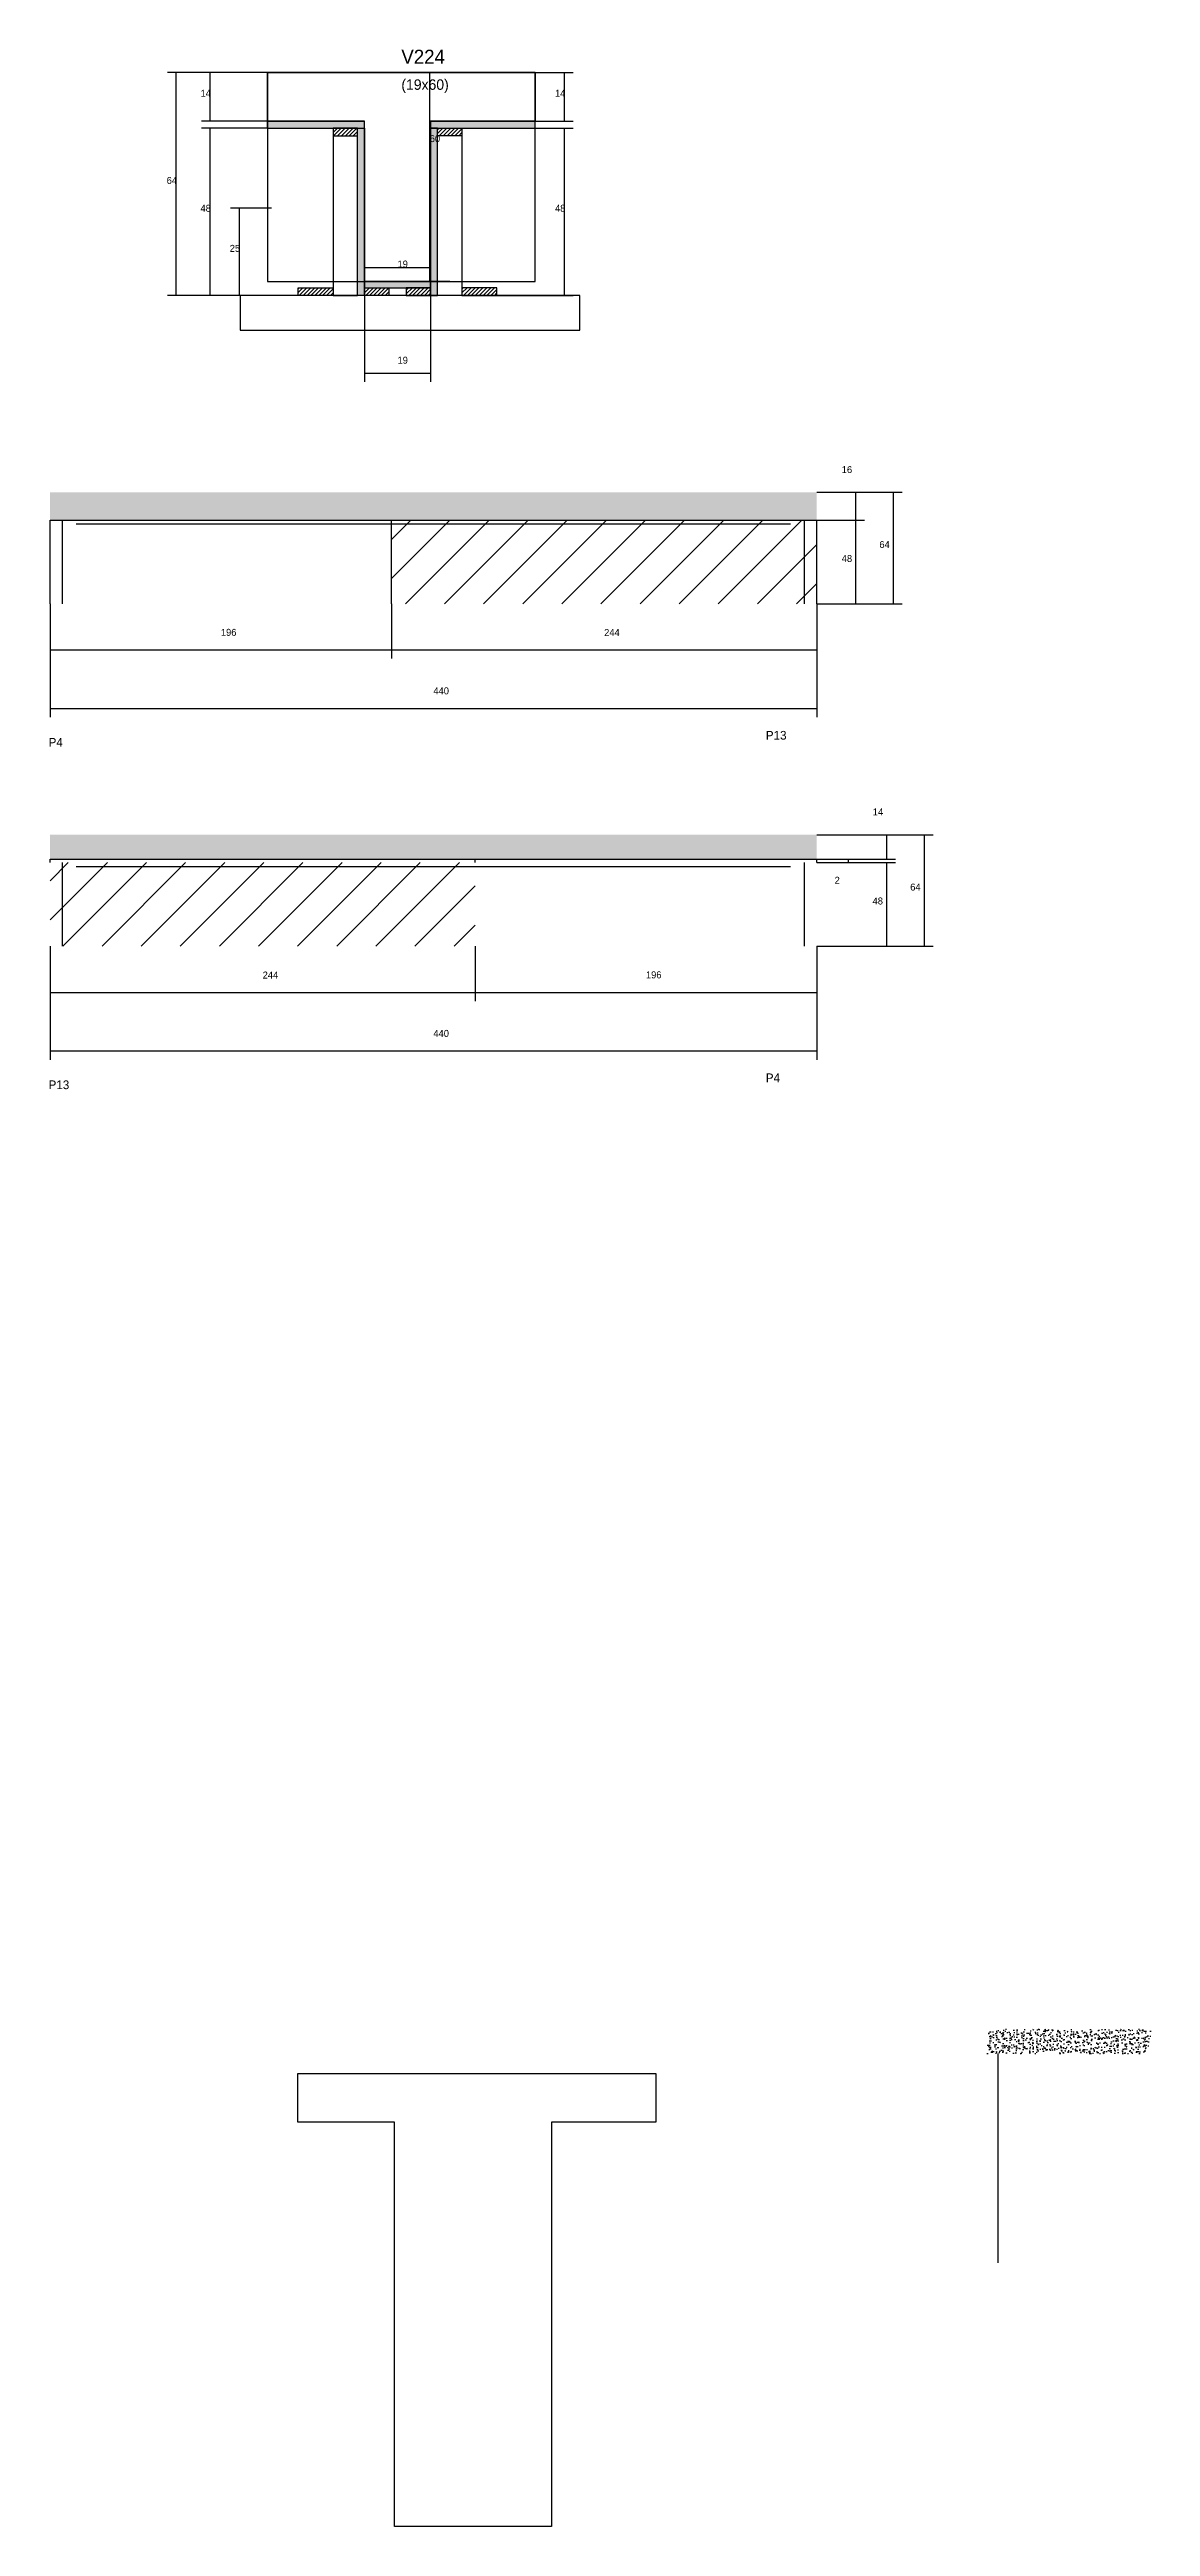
# Model space of a CAD drawing. Header units: metres. Extents: x 2857 to 3489, y 4293 to 5715.
import ezdxf

# ---------------------------------------------------------------- set-up
doc = ezdxf.new("R2010")
doc.units = ezdxf.units.M
for name, color, linetype in [('CONCRETO', 251, 'Continuous'), ('COTA', 241, 'Continuous'), ('Cota Seção (2x)', 4, 'Continuous'), ('Hachura', 253, 'Continuous'), ('Madeira', 126, 'Continuous'), ('NOMENCLATURA', 7, 'Continuous'), ('Painéis', 200, 'Continuous'), ('REAPROVEITAMENTO', 251, 'Continuous'), ('SARR_2.2x7', 40, 'Continuous'), ('Texto Seção', 7, 'Continuous')]:
    doc.layers.add(name, color=color, linetype=linetype)

msp = doc.modelspace()

# ---------------------------------------------------------------- hatches: boundary and pattern name
at = {"layer": 'COTA'}
h = msp.add_hatch(dxfattribs=at)
h.set_pattern_fill('AR-CONC', scale=0.03)
h.paths.add_polyline_path([(3297.7, 5460.5), (3297.7, 5444.5), (3297.7, 5444.5), (2857.7, 5444.5), (2857.7, 5444.5), (2857.7, 5460.5), (2857.7, 5460.5), (3297.7, 5460.5)])
h = msp.add_hatch(dxfattribs=at)
h.set_pattern_fill('AR-CONC', scale=0.03)
h.paths.add_polyline_path([(2857.7, 5263.9), (2857.7, 5249.9), (2857.7, 5249.9), (3297.7, 5249.9), (3297.7, 5249.9), (3297.7, 5263.9), (3297.7, 5263.9), (2857.7, 5263.9)])
h = msp.add_hatch(dxfattribs=at)
h.set_pattern_fill('AR-CONC', scale=0.03)
h.paths.add_polyline_path([(3395.3, 4578.3), (3395.3, 4564.3), (3395.3, 4564.3), (3489.3, 4564.3), (3489.3, 4564.3), (3489.3, 4578.3), (3489.3, 4578.3), (3395.3, 4578.3)])
at = {"layer": 'Hachura'}
h = msp.add_hatch(color=8, dxfattribs=at)
h.dxf.hatch_style = 1
h.paths.add_polyline_path([(3038.1, 5669.5), (3038.1, 5673.5), (3038.1, 5673.5), (2982.5, 5673.5), (2982.5, 5673.5), (2982.5, 5669.5), (2982.5, 5669.5), (3038.1, 5669.5)])
h = msp.add_hatch(color=8, dxfattribs=at)
h.dxf.hatch_style = 1
h.paths.add_polyline_path([(3034.1, 5673.5), (3038.1, 5673.5), (3038.1, 5673.5), (3038.1, 5573.5), (3038.1, 5573.5), (3034.1, 5573.5), (3034.1, 5573.5), (3034.1, 5673.5)])
h = msp.add_hatch(color=8, dxfattribs=at)
h.dxf.hatch_style = 1
h.paths.add_polyline_path([(3080.1, 5673.5), (3076.1, 5673.5), (3076.1, 5673.5), (3076.1, 5573.5), (3076.1, 5573.5), (3080.1, 5573.5), (3080.1, 5573.5), (3080.1, 5673.5)])
h = msp.add_hatch(color=8, dxfattribs=at)
h.dxf.hatch_style = 1
h.paths.add_polyline_path([(3136.1, 5669.5), (3136.1, 5673.5), (3136.1, 5673.5), (3076.1, 5673.5), (3076.1, 5673.5), (3076.1, 5669.5), (3076.1, 5669.5), (3136.1, 5669.5)])
h = msp.add_hatch(dxfattribs=at)
h.set_pattern_fill('ANSI31', scale=0.5)
h.paths.add_polyline_path([(3034.1, 5665.1), (3034.1, 5669.5), (3034.1, 5669.5), (3020.1, 5669.5), (3020.1, 5669.5), (3020.1, 5665.1), (3020.1, 5665.1), (3034.1, 5665.1)])
h = msp.add_hatch(dxfattribs=at)
h.set_pattern_fill('ANSI31', scale=0.5)
h.paths.add_polyline_path([(3080.1, 5665.1), (3080.1, 5669.5), (3080.1, 5669.5), (3094.1, 5669.5), (3094.1, 5669.5), (3094.1, 5665.1), (3094.1, 5665.1), (3080.1, 5665.1)])
h = msp.add_hatch(dxfattribs=at)
h.set_pattern_fill('ANSI31', scale=0.5)
h.paths.add_polyline_path([(3000.1, 5573.5), (3000.1, 5577.9), (3000.1, 5577.9), (3020.1, 5577.9), (3020.1, 5577.9), (3020.1, 5573.5), (3020.1, 5573.5), (3000.1, 5573.5)])
h = msp.add_hatch(color=8, dxfattribs=at)
h.dxf.hatch_style = 1
h.paths.add_polyline_path([(3076.1, 5577.9), (3076.1, 5581.5), (3076.1, 5581.5), (3038.1, 5581.5), (3038.1, 5581.5), (3038.1, 5577.9), (3038.1, 5577.9), (3076.1, 5577.9)])
h = msp.add_hatch(dxfattribs=at)
h.set_pattern_fill('ANSI31', scale=0.5)
h.paths.add_polyline_path([(3038.1, 5573.5), (3038.1, 5577.9), (3038.1, 5577.9), (3052.1, 5577.9), (3052.1, 5577.9), (3052.1, 5573.5), (3052.1, 5573.5), (3038.1, 5573.5)])
h = msp.add_hatch(dxfattribs=at)
h.set_pattern_fill('ANSI31', scale=0.5)
h.paths.add_polyline_path([(3076.1, 5573.5), (3076.1, 5577.9), (3076.1, 5577.9), (3062.1, 5577.9), (3062.1, 5577.9), (3062.1, 5573.5), (3062.1, 5573.5), (3076.1, 5573.5)])
h = msp.add_hatch(dxfattribs=at)
h.set_pattern_fill('ANSI31', scale=0.5)
h.paths.add_polyline_path([(3114.1, 5573.5), (3114.1, 5577.9), (3114.1, 5577.9), (3094.1, 5577.9), (3094.1, 5577.9), (3094.1, 5573.5), (3094.1, 5573.5), (3114.1, 5573.5)])
at = {"layer": 'REAPROVEITAMENTO'}
h = msp.add_hatch(dxfattribs=at)
h.set_pattern_fill('ANSI31', scale=5)
h.paths.add_polyline_path([(3053.7, 5396.5), (3297.7, 5396.5), (3297.7, 5396.5), (3297.7, 5444.5), (3297.7, 5444.5), (3053.7, 5444.5), (3053.7, 5444.5), (3053.7, 5396.5)])
h = msp.add_hatch(dxfattribs=at)
h.set_pattern_fill('ANSI31', scale=5)
h.paths.add_polyline_path([(2857.7, 5199.9), (3101.7, 5199.9), (3101.7, 5199.9), (3101.7, 5247.9), (3101.7, 5247.9), (2857.7, 5247.9), (2857.7, 5247.9), (2857.7, 5199.9)])

# ---------------------------------------------------------------- linework, layer by layer
at = {"layer": 'CONCRETO'}
for points in [[(2982.5, 5673.5), (2982.5, 5701.5), (3136.1, 5701.5), (3136.1, 5673.5), (3076.1, 5673.5), (3076.1, 5581.5), (3038.1, 5581.5), (3038.1, 5673.5)], [(2982.5, 5581.5), (3136.1, 5581.5), (3136.1, 5701.5), (2982.5, 5701.5)], [(2999.8, 4524.9), (2999.8, 4552.9), (3205.4, 4552.9), (3205.4, 4524.9), (3145.4, 4524.9), (3145.4, 4292.9), (3055.4, 4292.9), (3055.4, 4524.9)]]:
    msp.add_lwpolyline(points, close=True, dxfattribs=at)
at = {"layer": 'COTA'}
for p, q in [((2982.5, 5701.5), (2925.1, 5701.5)), ((2930.1, 5573.5), (2930.1, 5701.5)), ((2982.5, 5701.5), (2944.5, 5701.5)), ((2949.5, 5673.5), (2949.5, 5701.5)), ((3136.1, 5701.5), (3158, 5701.5)), ((3153, 5673.5), (3153, 5701.5)), ((2982.5, 5673.5), (2944.5, 5673.5)), ((3136.1, 5673.5), (3158, 5673.5)), ((2982.5, 5669.5), (2944.5, 5669.5)), ((2949.5, 5573.5), (2949.5, 5669.5)), ((3136.1, 5669.5), (3158, 5669.5)), ((3153, 5573.5), (3153, 5669.5)), ((2984.8, 5623.5), (2961.3, 5623.5)), ((2966.3, 5573.5), (2966.3, 5623.5)), ((3004.5, 5573.5), (2925.1, 5573.5)), ((3004.5, 5573.5), (2944.5, 5573.5)), ((2984.8, 5573.5), (2961.3, 5573.5)), ((3038.1, 5573.5), (3038.1, 5523.8)), ((3076.1, 5573.5), (3076.1, 5523.8)), ((3109.7, 5573.5), (3158, 5573.5)), ((3038.1, 5528.8), (3076.1, 5528.8)), ((3297.7, 5460.5), (3325.2, 5460.5)), ((3297.7, 5460.5), (3346.8, 5460.5)), ((3320.2, 5444.5), (3320.2, 5460.5)), ((3341.8, 5396.5), (3341.8, 5460.5)), ((3297.7, 5444.5), (3325.2, 5444.5)), ((3297.7, 5444.5), (3325.2, 5444.5)), ((3320.2, 5396.5), (3320.2, 5444.5)), ((2857.7, 5396.5), (2857.7, 5365)), ((2857.7, 5396.5), (2857.7, 5331.4)), ((3053.7, 5396.5), (3053.7, 5365)), ((3053.7, 5396.5), (3053.7, 5365)), ((3297.7, 5396.5), (3297.7, 5365)), ((3297.7, 5396.5), (3297.7, 5331.4)), ((3297.7, 5396.5), (3325.2, 5396.5)), ((3297.7, 5396.5), (3346.8, 5396.5)), ((2857.7, 5370), (3053.7, 5370)), ((3053.7, 5370), (3297.7, 5370)), ((2857.7, 5336.4), (3297.7, 5336.4)), ((3297.7, 5263.9), (3342.9, 5263.9)), ((3297.7, 5263.9), (3364.5, 5263.9)), ((3337.9, 5249.9), (3337.9, 5263.9)), ((3359.5, 5199.9), (3359.5, 5263.9)), ((3297.7, 5249.9), (3342.9, 5249.9)), ((3297.7, 5249.9), (3321, 5249.9)), ((3297.7, 5247.9), (3342.9, 5247.9)), ((3297.7, 5247.9), (3321, 5247.9)), ((3316, 5247.9), (3316, 5249.9)), ((3337.9, 5199.9), (3337.9, 5247.9)), ((2857.7, 5199.9), (2857.7, 5168.4)), ((2857.7, 5199.9), (2857.7, 5134.8)), ((3101.7, 5199.9), (3101.7, 5168.4)), ((3101.7, 5199.9), (3101.7, 5168.4)), ((3297.7, 5199.9), (3297.7, 5168.4)), ((3297.7, 5199.9), (3297.7, 5134.8)), ((3297.7, 5199.9), (3342.9, 5199.9)), ((3297.7, 5199.9), (3364.5, 5199.9)), ((2857.7, 5173.4), (3101.7, 5173.4)), ((3101.7, 5173.4), (3297.7, 5173.4)), ((2857.7, 5139.8), (3297.7, 5139.8))]:
    msp.add_line(p, q, dxfattribs=at)
at = {"layer": 'Cota Seção (2x)'}
for p, q in [((3087.1, 5701.5), (3070.6, 5701.5)), ((3075.6, 5581.5), (3075.6, 5701.5)), ((3038.1, 5573.5), (3038.1, 5594.5)), ((3038.1, 5589.5), (3076.1, 5589.5)), ((3076.1, 5573.5), (3076.1, 5594.5)), ((3087.1, 5581.5), (3070.6, 5581.5))]:
    msp.add_line(p, q, dxfattribs=at)
at = {"layer": 'Madeira'}
for points in [[(3034.1, 5665.1), (3034.1, 5669.5), (3020.1, 5669.5), (3020.1, 5665.1)], [(3034.1, 5669.5), (3020.1, 5669.5), (3020.1, 5573.5), (3034.1, 5573.5)], [(3080.1, 5665.1), (3080.1, 5669.5), (3094.1, 5669.5), (3094.1, 5665.1)], [(3080.1, 5669.5), (3094.1, 5669.5), (3094.1, 5573.5), (3080.1, 5573.5)], [(2966.7, 5553.5), (3161.8, 5553.5), (3161.8, 5573.5), (2966.7, 5573.5)], [(3000.1, 5573.5), (3000.1, 5577.9), (3020.1, 5577.9), (3020.1, 5573.5)], [(3038.1, 5573.5), (3038.1, 5577.9), (3052.1, 5577.9), (3052.1, 5573.5)], [(3076.1, 5573.5), (3076.1, 5577.9), (3062.1, 5577.9), (3062.1, 5573.5)], [(3114.1, 5573.5), (3114.1, 5577.9), (3094.1, 5577.9), (3094.1, 5573.5)]]:
    msp.add_lwpolyline(points, close=True, dxfattribs=at)
at = {"layer": 'Painéis'}
for p, q in [((2982.5, 5673.5), (3038.1, 5673.5)), ((2982.5, 5669.5), (2982.5, 5673.5)), ((3038.1, 5669.5), (3038.1, 5673.5)), ((3076.1, 5673.5), (3136.1, 5673.5)), ((3076.1, 5669.5), (3076.1, 5673.5)), ((3136.1, 5669.5), (3136.1, 5673.5)), ((3038.1, 5573.5), (3038.1, 5669.5)), ((3076.1, 5573.5), (3076.1, 5669.5)), ((3038.1, 5581.5), (3076.1, 5581.5)), ((3038.1, 5577.9), (3038.1, 5581.5)), ((3076.1, 5577.9), (3076.1, 5581.5)), ((2857.7, 5444.5), (3297.7, 5444.5)), ((2857.7, 5396.5), (2857.7, 5444.5)), ((3053.7, 5396.5), (3053.7, 5444.5)), ((3297.7, 5396.5), (3297.7, 5444.5))]:
    msp.add_line(p, q, dxfattribs=at)
for points in [[(3038.1, 5669.5), (3038.1, 5673.5), (2982.5, 5673.5), (2982.5, 5669.5)], [(3136.1, 5669.5), (3136.1, 5673.5), (3076.1, 5673.5), (3076.1, 5669.5)], [(3034.1, 5669.5), (3038.1, 5669.5), (3038.1, 5573.5), (3034.1, 5573.5)], [(3080.1, 5669.5), (3076.1, 5669.5), (3076.1, 5573.5), (3080.1, 5573.5)], [(3076.1, 5577.9), (3076.1, 5581.5), (3038.1, 5581.5), (3038.1, 5577.9)]]:
    msp.add_lwpolyline(points, close=True, dxfattribs=at)
at = {"layer": 'SARR_2.2x7'}
for p, q in [((2864.7, 5396.5), (2864.7, 5444.5)), ((2872.7, 5442.3), (3053.7, 5442.3)), ((3053.7, 5442.3), (3282.7, 5442.3)), ((3290.7, 5396.5), (3290.7, 5444.5)), ((2857.7, 5249.9), (3101.7, 5249.9)), ((2857.7, 5247.9), (2857.7, 5249.9)), ((2864.7, 5199.9), (2864.7, 5247.9)), ((3101.7, 5249.9), (3297.7, 5249.9)), ((3101.7, 5247.9), (3101.7, 5249.9)), ((3290.7, 5199.9), (3290.7, 5247.9)), ((3297.7, 5247.9), (3297.7, 5249.9)), ((2872.7, 5245.7), (3101.7, 5245.7)), ((3101.7, 5245.7), (3282.7, 5245.7)), ((3401.9, 4444.3), (3401.9, 4564.3))]:
    msp.add_line(p, q, dxfattribs=at)

# ---------------------------------------------------------------- texts
at = {"layer": 'COTA'}
for s, p in [('14', (2944, 5687.5)), ('14', (3147.5, 5687.5)), ('64', (2924.6, 5637.5)), ('48', (2944, 5621.5)), ('48', (3147.5, 5621.5)), ('25', (2960.8, 5598.5)), ('19', (3057.1, 5534.3)), ('16', (3312.1, 5471.5)), ('64', (3333.7, 5428.5)), ('48', (3312.1, 5420.5)), ('196', (2955.7, 5378.1)), ('244', (3175.7, 5378)), ('440', (3077.7, 5344.5)), ('14', (3329.9, 5275)), ('2', (3308, 5235.8)), ('64', (3351.4, 5231.9)), ('48', (3329.8, 5223.9)), ('244', (2979.7, 5181.4)), ('196', (3199.7, 5181.5)), ('440', (3077.7, 5147.9))]:
    msp.add_text(s, height=4, dxfattribs=at).set_placement(p)
at = {"layer": 'Cota Seção (2x)'}
for s, p in [('60', (3075.6, 5661.5)), ('19', (3057.1, 5589.5))]:
    msp.add_text(s, height=4, dxfattribs=at).set_placement(p)
at = {"layer": 'NOMENCLATURA'}
for s, p in [('P4', (2856.8, 5314.5)), ('P13', (3268.5, 5318.5)), ('P13', (2856.8, 5117.9)), ('P4', (3268.5, 5121.9))]:
    msp.add_text(s, height=5, dxfattribs=at).set_placement(p)
at = {"layer": 'Texto Seção'}
for s, height, p in [('V224', 8, (3059.3, 5706.5)), ('(19x60)', 6, (3059.3, 5691.5))]:
    msp.add_text(s, height=height, dxfattribs=at).set_placement(p)

doc.saveas('drawing.dxf')
